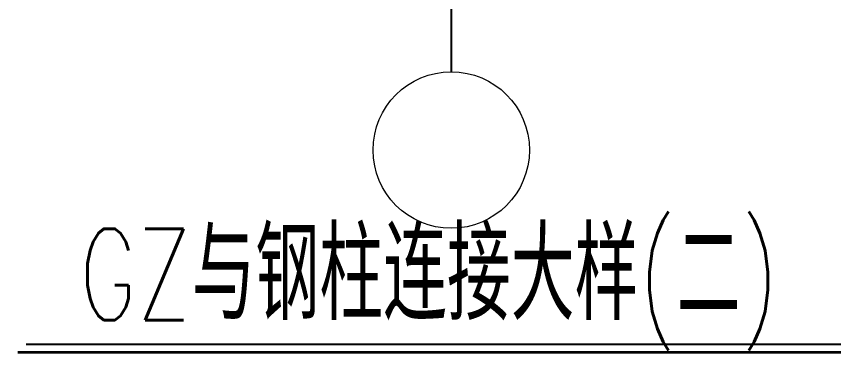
# Model space of a CAD drawing. Extents: x 2072855 to 2883818, y 17306032 to 17674225.
# Drawn here: x 2231593 to 2242194, y 17553700 to 17558069 of the extents above; entities that cross this region are included whole.
import ezdxf

# ---------------------------------------------------------------- set-up
doc = ezdxf.new("R2010")
doc.units = 0
doc.header["$LTSCALE"] = 1000
doc.header["$MEASUREMENT"] = 0
doc.linetypes.add('CENTER2', pattern=[28.575, 19.05, -3.175, 3.175, -3.175])
doc.layers.add('尺寸线', color=7, linetype='Continuous', lineweight=13)
doc.styles.add('Z10', font='romans.shx', dxfattribs={"width": 0.7, "height": 1000, "bigfont": 'hztxt.shx'})

# ---------------------------------------------------------------- blocks, each defined once
blk = doc.blocks.new('Z222')
at = {"color": 1, "linetype": 'CENTER2', "ltscale": 0.1}
blk.add_line((-224830.1, 673410.9), (-224830.1, 669519.1), dxfattribs=at)
blk.add_line((-228091.7, 667431.9), (-221589.9, 667431.9))
at = {"const_width": 20}
blk.add_lwpolyline([(-228158, 667368.6), (-221563.3, 667368.6)], dxfattribs=at)
at = {"layer": '尺寸线', "color": 4}
blk.add_circle((-224830.1, 668919.1), 600, dxfattribs=at)
at = {"color": 7, "linetype": 'ByBlock', "insert": (-224999.9, 667848.8), "char_height": 700, "attachment_point": 5, "style": 'Z10'}
blk.add_mtext('GZ与钢柱连接大样(二)', dxfattribs=at)

msp = doc.modelspace()

# ---------------------------------------------------------------- block references
at = {"xscale": 1.689999997615814, "yscale": 1.690000001341105, "zscale": 1.69}
msp.add_blockref('Z222', (2617196.9, 16425864), dxfattribs=at)

doc.saveas('drawing.dxf')
